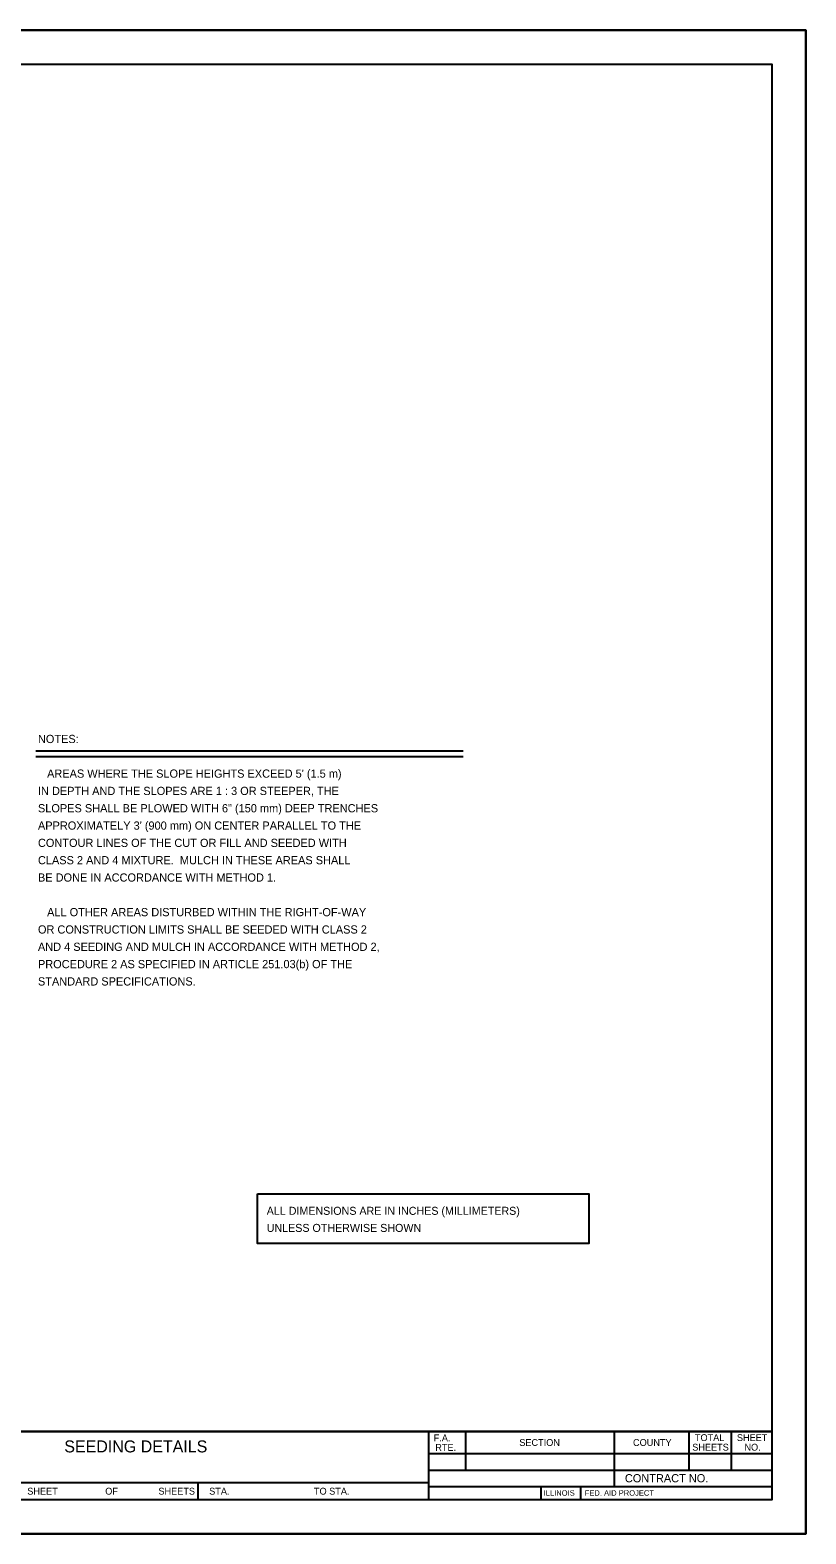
# Model space of a CAD drawing. Extents: x 71501 to 72181, y 68225 to 68665.
# Drawn here: x 71954.3 to 72181.5, y 68225.2 to 68665.2 of the extents above; entities that cross this region are included whole.
import ezdxf

# ---------------------------------------------------------------- set-up
doc = ezdxf.new("R2010")
doc.units = 0
for name, color, linetype in [('Level 48', 7, 'Continuous'), ('Sheets_50 Reference Boundary', 7, 'Continuous'), ('Sheets_General Details', 7, 'Continuous'), ('Sheets_Printer Plotting Border', 7, 'Continuous')]:
    doc.layers.add(name, color=color, linetype=linetype)

msp = doc.modelspace()

# ---------------------------------------------------------------- linework, layer by layer
at = {"layer": 'Level 48'}
msp.add_lwpolyline([(71501.45, 68665.18), (72181.45, 68665.18), (72181.45, 68225.18), (71501.45, 68225.18)], close=True, dxfattribs=at)
at = {"layer": 'Sheets_50 Reference Boundary'}
msp.add_lwpolyline([(71541.45, 68655.17), (72171.45, 68655.17), (72171.45, 68255.18), (71541.45, 68255.18)], close=True, dxfattribs=at)
at = {"layer": 'Sheets_General Details'}
for p, q in [((72181.45, 68665.18), (71501.45, 68665.18)), ((72181.45, 68225.18), (72181.45, 68665.18)), ((72081.06, 68454.21), (71955.98, 68454.21)), ((72081.06, 68452.53), (71955.98, 68452.53)), ((71541.45, 68255.18), (72171.45, 68255.18)), ((72070.94, 68255.18), (72070.94, 68235.18)), ((72081.74, 68255.18), (72081.74, 68243.87)), ((72125.34, 68255.18), (72125.34, 68239.07)), ((72147.18, 68255.18), (72147.18, 68243.87)), ((72159.6, 68255.18), (72159.6, 68243.87)), ((72070.94, 68248.67), (72171.45, 68248.67)), ((71916.94, 68240.18), (72070.94, 68240.18)), ((72003.45, 68240.18), (72003.45, 68235.18)), ((72070.94, 68243.87), (72171.45, 68243.87)), ((72070.94, 68239.07), (72171.45, 68239.07)), ((72103.88, 68239.07), (72103.88, 68235.18)), ((72115.48, 68239.07), (72115.48, 68235.18)), ((72181.45, 68225.18), (71501.45, 68225.18))]:
    msp.add_line(p, q, dxfattribs=at)
for points in [[(71541.45, 68655.18), (72171.45, 68655.18), (72171.45, 68235.18), (71541.45, 68235.18)], [(72020.92, 68324.69), (72117.94, 68324.69), (72117.94, 68310.16), (72020.92, 68310.16)]]:
    msp.add_lwpolyline(points, close=True, dxfattribs=at)
at = {"layer": 'Sheets_Printer Plotting Border'}
msp.add_lwpolyline([(71501.45, 68225.18), (72181.45, 68225.18), (72181.45, 68665.18), (71501.45, 68665.18)], close=True, dxfattribs=at)

# ---------------------------------------------------------------- texts
at = {"layer": 'Sheets_General Details'}
for s, height, p in [('NOTES:', 2.4, (71956.62, 68456.57)), ("   AREAS WHERE THE SLOPE HEIGHTS EXCEED 5' (1.5 m)", 2.3999, (71956.62, 68446.43)), ('IN DEPTH AND THE SLOPES ARE 1 : 3 OR STEEPER, THE', 2.3999, (71956.62, 68441.37)), ('SLOPES SHALL BE PLOWED WITH 6" (150 mm) DEEP TRENCHES', 2.3999, (71956.62, 68436.3)), ("APPROXIMATELY 3' (900 mm) ON CENTER PARALLEL TO THE", 2.3999, (71956.62, 68431.23)), ('CONTOUR LINES OF THE CUT OR FILL AND SEEDED WITH', 2.3999, (71956.62, 68426.17)), ('CLASS 2 AND 4 MIXTURE.  MULCH IN THESE AREAS SHALL', 2.3999, (71956.62, 68421.1)), ('BE DONE IN ACCORDANCE WITH METHOD 1.', 2.3999, (71956.62, 68416.03)), ('   ALL OTHER AREAS DISTURBED WITHIN THE RIGHT-OF-WAY', 2.3999, (71956.62, 68405.9)), ('OR CONSTRUCTION LIMITS SHALL BE SEEDED WITH CLASS 2', 2.3999, (71956.62, 68400.83)), ('AND 4 SEEDING AND MULCH IN ACCORDANCE WITH METHOD 2,', 2.3999, (71956.62, 68395.76)), ('PROCEDURE 2 AS SPECIFIED IN ARTICLE 251.03(b) OF THE', 2.3999, (71956.62, 68390.7)), ('STANDARD SPECIFICATIONS.', 2.3999, (71956.62, 68385.63)), ('ALL DIMENSIONS ARE IN INCHES (MILLIMETERS)', 2.3413, (72023.59, 68318.54)), ('UNLESS OTHERWISE SHOWN', 2.3413, (72023.59, 68313.54)), ('F.A.  ', 2, (72072.48, 68252.27)), ('SECTION', 2, (72097.54, 68250.92)), ('COUNTY', 2, (72130.83, 68250.92)), ('TOTAL', 2, (72148.95, 68252.35)), ('SHEET', 2, (72161.24, 68252.35)), ('        SEEDING DETAILS       ', 3.5, (71953.93, 68249.03)), ('RTE.', 2, (72072.94, 68249.47)), ('SHEETS', 2, (72148.16, 68249.55)), ('NO.', 2, (72163.45, 68249.55)), ('CONTRACT NO.      ', 2.4, (72128.45, 68240.27)), ('SHEET', 2, (71953.49, 68236.68)), ('OF', 2, (71976.31, 68236.68)), ('SHEETS', 2, (71991.89, 68236.68)), ('STA.', 2, (72006.75, 68236.68)), ('TO STA.', 2, (72037.42, 68236.68)), ('ILLINOIS', 1.6, (72104.67, 68236.36)), ('FED. AID PROJECT', 1.6, (72116.7, 68236.36))]:
    msp.add_text(s, height=height, dxfattribs=at).set_placement(p)

doc.saveas('drawing.dxf')
